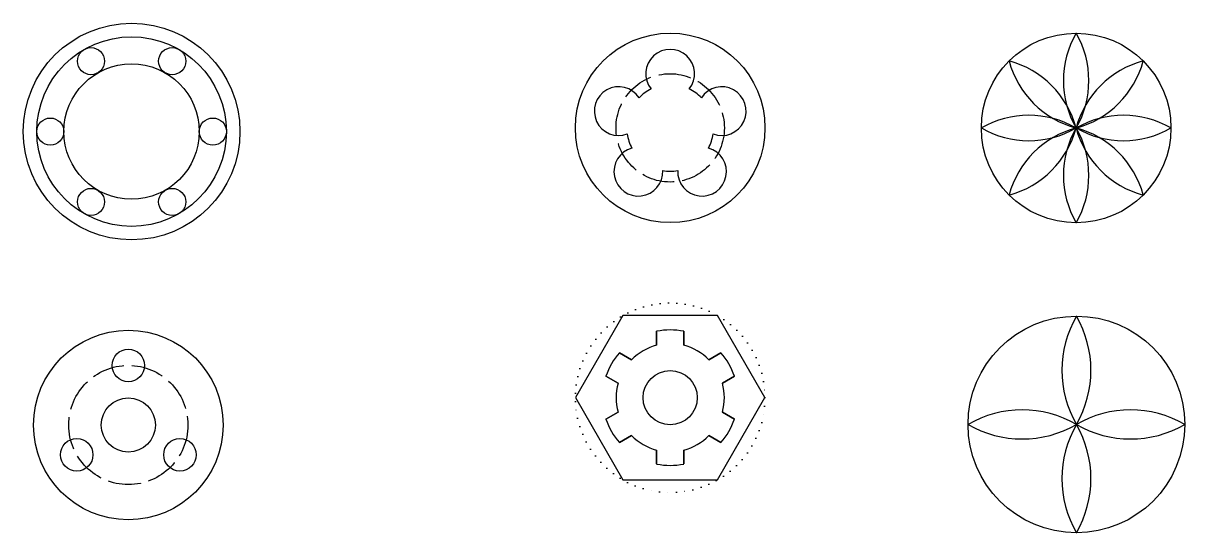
# Model space of a CAD drawing. Header units: millimetres. Extents: x 1711 to 2140, y 1850 to 2038.
import ezdxf

# ---------------------------------------------------------------- set-up
doc = ezdxf.new("R2010")
doc.units = ezdxf.units.MM
doc.linetypes.add('ACAD_ISO02W100', pattern=[15, 12, -3])
doc.linetypes.add('ACAD_ISO07W100', pattern=[3, 0, -3])

# ---------------------------------------------------------------- blocks, each defined once
blk = doc.blocks.new('*U1')
blk.add_circle((0, 0), 5)
blk = doc.blocks.new('*U2')
at = {"color": 0, "linetype": 'ByBlock', "lineweight": -2, "transparency": 16777216}
for p, rotation in [((1735.91, 2024.19), 299.9999999999999), ((1765.91, 2024.19), 240), ((1780.91, 1998.2), 180), ((1735.91, 1972.22), 59.99999999999999), ((1765.91, 1972.22), 120)]:
    blk.add_blockref('*U1', p, dxfattribs=dict(at, rotation=rotation))
blk.add_blockref('*U1', (1720.91, 1998.2), dxfattribs=at)
blk = doc.blocks.new('*U4')
for centre, start, end in [((30.31, 0), 150, 210), ((-30.31, 0), 330, 30)]:
    blk.add_arc(centre, 35, start, end)
blk = doc.blocks.new('*U5')
at = {"color": 0, "linetype": 'ByBlock', "lineweight": -2, "transparency": 16777216}
blk.add_blockref('*U4', (2099.65, 2017.02), dxfattribs=at)
for p, rotation in [((2087.28, 2011.89), 45.00000000000001), ((2112.02, 2011.89), 315), ((2082.15, 1999.52), 90), ((2087.28, 1987.15), 135), ((2112.02, 1987.15), 225), ((2117.15, 1999.52), 270), ((2099.65, 1982.02), 180)]:
    blk.add_blockref('*U4', p, dxfattribs=dict(at, rotation=rotation))
blk = doc.blocks.new('*U6')
for centre, start, end in [((34.64, 0), 150, 210), ((-34.64, 0), 330, 30)]:
    blk.add_arc(centre, 40, start, end)
blk = doc.blocks.new('*U7')
at = {"color": 0, "linetype": 'ByBlock', "lineweight": -2, "transparency": 16777216}
blk.add_blockref('*U6', (2099.75, 1910.05), dxfattribs=at)
for p, rotation in [((2079.75, 1890.05), 90), ((2119.75, 1890.05), 270), ((2099.75, 1870.05), 180)]:
    blk.add_blockref('*U6', p, dxfattribs=dict(at, rotation=rotation))
blk = doc.blocks.new('*U8')
blk.add_circle((0, 0), 6)
blk = doc.blocks.new('*U9')
at = {"color": 0, "linetype": 'ByBlock', "lineweight": -2, "transparency": 16777216}
blk.add_blockref('*U8', (1749.71, 1911.84), dxfattribs=at)
for p, rotation in [((1730.66, 1878.84), 120), ((1768.76, 1878.84), 240)]:
    blk.add_blockref('*U8', p, dxfattribs=dict(at, rotation=rotation))

msp = doc.modelspace()

# ---------------------------------------------------------------- linework, layer by layer
for p, q in [((1944.77, 1924.44), (1944.77, 1919.31)), ((1944.77, 1919.31), (1944.77, 1924.44)), ((1954.77, 1924.44), (1954.77, 1919.31)), ((1954.77, 1919.31), (1954.77, 1924.44)), ((1931.06, 1916.52), (1935.5, 1913.96)), ((1935.5, 1913.96), (1931.06, 1916.52)), ((1968.48, 1916.52), (1964.04, 1913.96)), ((1964.04, 1913.96), (1968.48, 1916.52)), ((1926.06, 1907.86), (1930.5, 1905.3)), ((1930.5, 1905.3), (1926.06, 1907.86)), ((1973.48, 1907.86), (1969.04, 1905.3)), ((1969.04, 1905.3), (1973.48, 1907.86)), ((1926.06, 1892.03), (1930.5, 1894.59)), ((1930.5, 1894.59), (1926.06, 1892.03)), ((1973.48, 1892.03), (1969.04, 1894.59)), ((1969.04, 1894.59), (1973.48, 1892.03)), ((1931.06, 1883.37), (1935.5, 1885.93)), ((1935.5, 1885.93), (1931.06, 1883.37)), ((1968.48, 1883.37), (1964.04, 1885.93)), ((1964.04, 1885.93), (1968.48, 1883.37)), ((1944.77, 1875.45), (1944.77, 1880.58)), ((1944.77, 1880.58), (1944.77, 1875.45)), ((1954.77, 1875.45), (1954.77, 1880.58)), ((1954.77, 1880.58), (1954.77, 1875.45))]:
    msp.add_line(p, q)
msp.add_lwpolyline([(1932.27, 1930.25), (1914.77, 1899.94), (1932.27, 1869.63), (1967.27, 1869.63), (1984.77, 1899.94), (1967.27, 1930.25)], close=True)
for centre, radius in [((1750.91, 1998.2), 40), ((1750.91, 1998.2), 35), ((1949.77, 1999.56), 35), ((2099.65, 1999.52), 35), ((1750.91, 1998.2), 25), ((2099.75, 1890.05), 40), ((1749.71, 1889.84), 35), ((1949.77, 1899.94), 10), ((1749.71, 1889.84), 10)]:
    msp.add_circle(centre, radius)
at = {"linetype": 'ACAD_ISO02W100'}
for centre, radius in [((1949.77, 1999.56), 20), ((1749.71, 1889.84), 22)]:
    msp.add_circle(centre, radius, dxfattribs=at)
at = {"linetype": 'ACAD_ISO07W100'}
msp.add_circle((1949.77, 1899.94), 35, dxfattribs=at)
for centre, radius, start, end in [((1949.77, 2019.56), 9, 321.3178, 218.6822), ((1930.75, 2005.74), 9, 33.3178, 290.6822), ((1949.77, 1999.56), 16, 116.0466, 135.9534), ((1949.77, 1999.56), 16, 44.0466, 63.9534), ((1968.8, 2005.74), 9, 249.3178, 146.6822), ((1949.77, 1999.56), 16, 188.0466, 207.9534), ((1949.77, 1999.56), 16, 332.0466, 351.9534), ((1938.02, 1983.38), 9, 105.3178, 2.6822), ((1961.53, 1983.38), 9, 177.3178, 74.6822), ((1949.77, 1999.56), 16, 260.0466, 279.9534), ((1949.77, 1899.94), 25, 78.463, 101.537), ((1949.77, 1899.94), 20, 104.4775, 135.5225), ((1949.77, 1899.94), 20, 44.4775, 75.5225), ((1949.77, 1899.94), 25, 138.463, 161.537), ((1949.77, 1899.94), 25, 18.463, 41.537), ((1949.77, 1899.94), 20, 164.4775, 195.5225), ((1949.77, 1899.94), 20, 344.4775, 15.5225), ((1949.77, 1899.94), 25, 198.463, 221.537), ((1949.77, 1899.94), 25, 318.463, 341.537), ((1949.77, 1899.94), 20, 224.4775, 255.5225), ((1949.77, 1899.94), 20, 284.4775, 315.5225), ((1949.77, 1899.94), 25, 258.463, 281.537)]:
    msp.add_arc(centre, radius, start, end)

# ---------------------------------------------------------------- block references
for name in ['*U5', '*U2', '*U7', '*U9']:
    msp.add_blockref(name, (0, 0))

doc.saveas('drawing.dxf')
